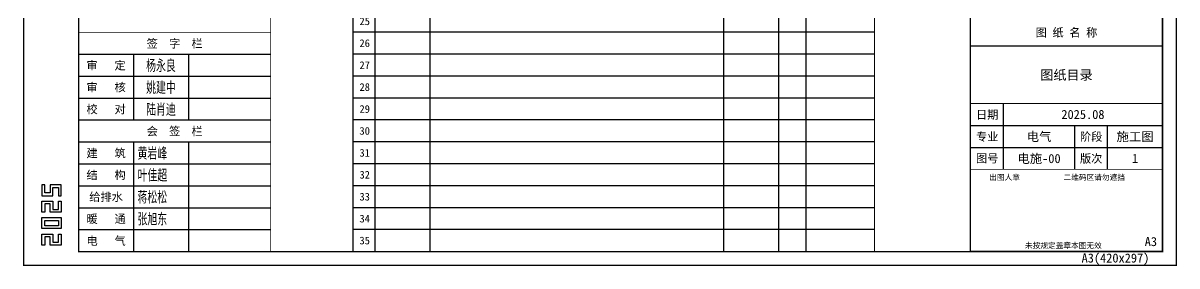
# Model space of a CAD drawing. Extents: x -1396510 to 1250330, y -1892470 to 1623980.
# Drawn here: x -629925 to -587875, y -517155 to -508293 of the extents above; entities that cross this region are included whole.
import ezdxf
from ezdxf.enums import TextEntityAlignment as Align
from ezdxf.xclip import XClip

# ---------------------------------------------------------------- set-up
doc = ezdxf.new("R2010")
doc.units = 0
doc.header["$LTSCALE"] = 1000
doc.header["$MEASUREMENT"] = 0
doc.header["$XCLIPFRAME"] = 0
doc.layers.get('Defpoints').update_dxf_attribs({"color": 210})
doc.layers.add('0-cxFrame', color=155, linetype='Continuous')
doc.layers.add('qianming', color=155, linetype='Continuous')
doc.layers.add('0-cxText', color=131, linetype='Continuous', lineweight=25)
doc.styles.add('BZHZ', font='bzxw', dxfattribs={"width": 0.8, "bigfont": 'bzhz'})
doc.styles.add('cx_biaoti', font='')
doc.styles.add('cx_tuming', font='simhei.ttf')
doc.styles.add('cx_tuqian1', font='')
doc.styles.add('图框宋体', font='', dxfattribs={"width": 0.75})
doc.styles.add('黑体', font='simhei.ttf', dxfattribs={"height": 12})
doc.styles.get('cx_biaoti').set_extended_font_data('SimSun')
doc.styles.get('cx_tuqian1').set_extended_font_data('SimSun')
doc.styles.get('图框宋体').set_extended_font_data('SimSun')

# ---------------------------------------------------------------- blocks, each defined once
blk = doc.blocks.new('T-目录35(Dragon)')
for p, q in [((800, 28700), (800, 0)), ((2800, 28700), (2800, 0)), ((13500, 28700), (13500, 0)), ((15500, 28700), (15500, 0)), ((16500, 28700), (16500, 0)), ((19000, 28000), (0, 28000)), ((19000, 27200), (0, 27200)), ((19000, 26400), (0, 26400)), ((19000, 25600), (0, 25600)), ((19000, 24800), (0, 24800)), ((19000, 24000), (0, 24000)), ((19000, 23200), (0, 23200)), ((19000, 22400), (0, 22400)), ((19000, 21600), (0, 21600)), ((19000, 20800), (0, 20800)), ((19000, 20000), (0, 20000)), ((19000, 19200), (0, 19200)), ((19000, 18400), (0, 18400)), ((19000, 17600), (0, 17600)), ((19000, 16800), (0, 16800)), ((19000, 16000), (0, 16000)), ((19000, 15200), (0, 15200)), ((19000, 14400), (0, 14400)), ((19000, 13600), (0, 13600)), ((19000, 12800), (0, 12800)), ((19000, 12000), (0, 12000)), ((19000, 11200), (0, 11200)), ((19000, 10400), (0, 10400)), ((19000, 9600), (0, 9600)), ((19000, 8800), (0, 8800)), ((19000, 8000), (0, 8000)), ((19000, 7200), (0, 7200)), ((19000, 6400), (0, 6400)), ((19000, 5600), (0, 5600)), ((19000, 4800), (0, 4800)), ((19000, 4000), (0, 4000)), ((19000, 3200), (0, 3200)), ((19000, 2400), (0, 2400)), ((19000, 1600), (0, 1600)), ((19000, 800), (0, 800))]:
    blk.add_line(p, q)
at = {"const_width": 40}
blk.add_lwpolyline([(0, 28700), (19000, 28700), (19000, 0), (0, 0)], close=True, dxfattribs=at)
at = {"style": 'cx_biaoti', "width": 0.8}
blk.add_text('序号', height=300, dxfattribs=at).set_placement((425, 28350), align=Align.MIDDLE)
at = {"style": 'cx_biaoti'}
for s, height, p in [('图  号', 300, (1800, 28350)), ('图        名', 300, (8150, 28350)), ('图  幅', 300, (14500, 28350)), ('版次', 300, (16000, 28350)), ('备    注', 300, (17750, 28350)), ('1', 280, (425, 27600)), ('2', 280, (425, 26800)), ('3', 280, (425, 26000)), ('4', 280, (425, 25200)), ('5', 280, (425, 24400)), ('6', 280, (425, 23600)), ('7', 280, (425, 22800)), ('8', 280, (425, 22000)), ('9', 280, (425, 21200)), ('10', 280, (425, 20400)), ('11', 280, (425, 19600)), ('12', 280, (425, 18800)), ('13', 280, (425, 18000)), ('14', 280, (425, 17200)), ('15', 280, (425, 16400)), ('16', 280, (425, 15600)), ('17', 280, (425, 14800)), ('18', 280, (425, 14000)), ('19', 280, (425, 13200)), ('20', 280, (425, 12400)), ('21', 280, (425, 11600)), ('22', 280, (425, 10800)), ('23', 280, (425, 10000)), ('24', 280, (425, 9200)), ('25', 280, (425, 8400)), ('26', 280, (425, 7600)), ('27', 280, (425, 6800)), ('28', 280, (425, 6000)), ('29', 280, (425, 5200)), ('30', 280, (425, 4400)), ('31', 280, (425, 3600)), ('32', 280, (425, 2800)), ('33', 280, (425, 2000)), ('34', 280, (425, 1200)), ('35', 280, (425, 400))]:
    blk.add_text(s, height=height, dxfattribs=at).set_placement(p, align=Align.MIDDLE)
blk = doc.blocks.new('zjcx_lan_tuming(Dragon)')
for p, q in [((-7000, 8400), (0, 8400)), ((-5800, 3000), (-5800, 5400)), ((-7000, 4600), (0, 4600)), ((-3200, 3000), (-3200, 4600)), ((-2000, 3000), (-2000, 4600)), ((-7000, 3800), (0, 3800))]:
    blk.add_line(p, q)
at = {"const_width": 30}
for points in [[(-7000, 9400), (0, 9400)], [(-7000, 5400), (0, 5400)], [(-7000, 3000), (0, 3000)], [(-7000, 0), (0, 0)]]:
    blk.add_lwpolyline(points, dxfattribs=at)
blk.add_lwpolyline([(-7000, 9400), (0, 9400), (0, 0), (-7000, 0)], close=True)
at = {"style": 'cx_biaoti'}
for s, p in [('图 纸 名 称', (-3500, 8900)), ('日期', (-6388, 5000)), ('专业', (-6388, 4200)), ('阶段', (-2600, 4200)), ('图号', (-6388, 3400)), ('版次', (-2600, 3400))]:
    blk.add_text(s, height=300, dxfattribs=at).set_placement(p, align=Align.MIDDLE)
for s, p in [('出图人章', (-6316, 2607)), ('二维码区请勿遮挡', (-3609, 2607)), ('未按规定盖章本图无效', (-5013, 120))]:
    blk.add_text(s, height=200, dxfattribs=at).set_placement(p)
blk = doc.blocks.new('T-图签(Dragon)')
blk.add_blockref('zjcx_lan_tuming(Dragon)', (0, 0))
at = {"color": 3, "style": 'cx_biaoti'}
for s, p in [('2025.08', (-2900, 5000)), ('电气', (-4500, 4200)), ('施工图', (-1000, 4200))]:
    blk.add_text(s, height=330, dxfattribs=at).set_placement(p, align=Align.MIDDLE)
blk = doc.blocks.new('zjcx_T3(Dragon)')
at = {"layer": '0-cxFrame'}
blk.add_line((-7000, 7500), (0, 7500), dxfattribs=at)
at = {"layer": '0-cxFrame', "const_width": 50}
blk.add_lwpolyline([(-7000, 0), (0, 0), (0, 28700), (-7000, 28700)], close=True, dxfattribs=at)
at = {"layer": '0-cxFrame'}
ref = blk.add_blockref('T-图签(Dragon)', (0, 0), dxfattribs=at)
XClip(ref).set_block_clipping_path([(-7000, 0), (0, 7500.169101215)])
at = {"layer": '0-cxFrame', "style": 'cx_biaoti'}
blk.add_text('图 纸 名 称', height=300, dxfattribs=at).set_placement((-3500, 8000), align=Align.MIDDLE)
blk = doc.blocks.new('zjcx_lan_xinxi(Dragon)')
for p, q in [((7000, -3200), (0, -3200)), ((7000, -6700), (0, -6700)), ((7000, -10200), (0, -10200)), ((7000, -13700), (0, -13700)), ((7000, -17200), (0, -17200))]:
    blk.add_line(p, q)
at = {"const_width": 25}
blk.add_lwpolyline([(0, -20700), (7000, -20700), (7000, 0), (0, 0)], close=True, dxfattribs=at)
for points in [[(2500, -3200), (2500, 0)], [(4500, -3200), (4500, 0)], [(0, -800), (7000, -800)], [(0, -1600), (7000, -1600)], [(0, -2400), (7000, -2400)]]:
    blk.add_lwpolyline(points)
for points in [[(7000, -3200), (7000, 0)], [(0, -3200), (7000, -3200)], [(0, -20700), (7000, -20700), (7000, -3200)], [(0, -20700), (7000, -20700)]]:
    blk.add_lwpolyline(points, dxfattribs=at)
at = {"style": '图框宋体'}
for s, p in [('实   名', (3500, -400)), ('签   名', (5750, -400)), ('项目负责人', (1204, -1200)), ('专业负责人', (1250, -2000)), ('设  计  人', (1250, -2800))]:
    blk.add_text(s, height=300, dxfattribs=at).set_placement(p, align=Align.MIDDLE)
for s, p in [('注册（执业）章', (318, -3771)), ('预留章', (318, -7271)), ('出图章(未盖出图专用章本图无效)', (318, -10771)), ('审图章', (318, -14271)), ('竣工章', (318, -17771))]:
    blk.add_text(s, height=300, dxfattribs=at).set_placement(p)
blk = doc.blocks.new('T-信息(Dragon)')
at = {"layer": '0-cxFrame'}
blk.add_blockref('zjcx_lan_xinxi(Dragon)', (0, 0), dxfattribs=at)
at = {"layer": 'qianming', "color": 3, "style": 'cx_biaoti'}
for s, p in [('宋月飞', (3497, -1185)), ('钟有明', (3497, -1985)), ('叶智勇', (3497, -2785))]:
    blk.add_text(s, height=350, dxfattribs=at).set_placement(p, align=Align.MIDDLE_CENTER)
blk = doc.blocks.new('zjcx_lan_huiqian(Dragon)')
for p, q in [((-7000, -800), (0, -800)), ((-5000, -800), (-5000, -4800)), ((-3000, -800), (-3000, -4800)), ((-7000, -1600), (0, -1600)), ((-7000, -2400), (0, -2400)), ((-7000, -3200), (0, -3200)), ((-7000, -4000), (0, -4000))]:
    blk.add_line(p, q)
at = {"const_width": 30}
blk.add_lwpolyline([(-7000, 0), (0, 0)], dxfattribs=at)
blk.add_lwpolyline([(-7000, 0), (0, 0), (0, -4800), (-7000, -4800)], close=True, dxfattribs=at)
at = {"style": 'cx_biaoti'}
for s, p in [('会  签  栏', (-3500, -400)), ('建   筑', (-6000, -1200)), ('结   构', (-6000, -2000)), ('给排水', (-6000, -2800)), ('暖   通', (-6000, -3600)), ('电   气', (-6000, -4400))]:
    blk.add_text(s, height=300, dxfattribs=at).set_placement(p, align=Align.MIDDLE)
blk = doc.blocks.new('T-汇签(Dragon)')
at = {"layer": '0-cxFrame'}
blk.add_blockref('zjcx_lan_huiqian(Dragon)', (0, 0), dxfattribs=at)
at = {"layer": 'qianming', "style": 'BZHZ', "width": 0.8}
for s, p in [('黄岩峰', (-4314, -1200)), ('叶佳超', (-4314, -2000)), ('蒋松松', (-4314, -2800)), ('张旭东', (-4314, -3600))]:
    blk.add_text(s, height=450, dxfattribs=at).set_placement(p, align=Align.MIDDLE)
blk = doc.blocks.new('zjcx_lan_qianzi(Dragon)')
for p, q in [((-7000, 4800), (0, 4800)), ((-5000, 4800), (-5000, 0)), ((-3000, 4800), (-3000, 0)), ((-7000, 4000), (0, 4000)), ((-7000, 3200), (0, 3200)), ((-7000, 2400), (0, 2400)), ((-7000, 1600), (0, 1600)), ((-7000, 800), (0, 800))]:
    blk.add_line(p, q)
at = {"const_width": 30}
blk.add_lwpolyline([(-7000, 5600), (0, 5600)], dxfattribs=at)
blk.add_lwpolyline([(-7000, 5600), (0, 5600), (0, 0), (-7000, 0)], close=True, dxfattribs=at)
at = {"style": 'cx_biaoti'}
for s, p in [('签  字  栏', (-3500, 5200)), ('审   定', (-6000, 4400)), ('审   核', (-6000, 3600)), ('校   对', (-6000, 2800)), ('设   计', (-6000, 400))]:
    blk.add_text(s, height=300, dxfattribs=at).set_placement(p, align=Align.MIDDLE)
at = {"style": 'cx_biaoti', "width": 0.85}
for s, p in [('项目负责人', (-6000, 2000)), ('专业负责人', (-6000, 1200))]:
    blk.add_text(s, height=300, dxfattribs=at).set_placement(p, align=Align.MIDDLE)
blk = doc.blocks.new('T-签字(Dragon)')
at = {"layer": '0-cxFrame'}
blk.add_blockref('zjcx_lan_qianzi(Dragon)', (0, 0), dxfattribs=at)
at = {"layer": 'qianming', "style": 'BZHZ', "width": 0.8}
for s, p in [('杨永良', (-4000, 4400)), ('姚建中', (-4000, 3600)), ('陆肖迪', (-4000, 2800)), ('宋月飞', (-4000, 2000)), ('钟有明', (-4000, 1200)), ('叶智勇', (-4000, 400))]:
    blk.add_text(s, height=450, dxfattribs=at).set_placement(p, align=Align.MIDDLE)
blk = doc.blocks.new('zjcx_T3-qianmin(Dragon)')
at = {"layer": '0-cxFrame', "const_width": 30}
blk.add_lwpolyline([(0, 8000), (7000, 8000), (7000, 0), (0, 0)], close=True, dxfattribs=at)
at = {"layer": '0-cxFrame'}
ref = blk.add_blockref('T-签字(Dragon)', (7000, 2400), dxfattribs=at)
XClip(ref).set_block_clipping_path([(-6999.9999999997, 2399.9999999999), (0, 5599.9999999999)])
blk.add_blockref('T-汇签(Dragon)', (7000, 4800), dxfattribs=at)
blk = doc.blocks.new('TK22.A3 L(Dragon)')
at = {"layer": '0-cxFrame', "color": 7, "const_width": 0.5}
blk.add_lwpolyline([(0, 0), (-420, 0), (-420, 297), (0, 297)], close=True, dxfattribs=at)
at = {"layer": '0-cxFrame', "const_width": 0.5}
for points in [[(-75, 5), (-400, 5), (-400, 292), (-75, 292)], [(-5, 5), (-75, 5), (-75, 292), (-5, 292)]]:
    blk.add_lwpolyline(points, close=True, dxfattribs=at)
at = {"layer": 'Defpoints', "color": 2}
for points in [[(-412.37, 29.37), (-413.37, 29.37), (-413.37, 25.37), (-409.37, 25.37), (-409.37, 28.37), (-407.37, 28.37), (-407.37, 25.37), (-406.37, 25.37), (-406.37, 29.37), (-410.37, 29.37), (-410.37, 26.37), (-412.37, 26.37), (-412.37, 29.37)], [(-412.37, 19.37), (-413.37, 19.37), (-413.37, 23.37), (-409.37, 23.37), (-409.37, 20.37), (-407.37, 20.37), (-407.37, 23.37), (-406.37, 23.37), (-406.37, 19.37), (-410.37, 19.37), (-410.37, 22.37), (-412.37, 22.37), (-412.37, 19.37)], [(-412.37, 7.37), (-413.37, 7.37), (-413.37, 11.37), (-409.37, 11.37), (-409.37, 8.37), (-407.37, 8.37), (-407.37, 11.37), (-406.37, 11.37), (-406.37, 7.37), (-410.37, 7.37), (-410.37, 10.37), (-412.37, 10.37), (-412.37, 7.37)]]:
    blk.add_lwpolyline(points, dxfattribs=at)
for points in [[(-413.37, 13.37), (-413.37, 17.37), (-406.37, 17.37), (-406.37, 13.37)], [(-412.37, 14.37), (-412.37, 16.37), (-407.37, 16.37), (-407.37, 14.37)]]:
    blk.add_lwpolyline(points, close=True, dxfattribs=at)
at = {"layer": '0-cxFrame', "xscale": 0.01, "yscale": 0.01, "zscale": 0.01}
for name, p in [('T-信息(Dragon)', (-400, 292)), ('zjcx_T3(Dragon)', (-5, 5)), ('zjcx_T3-qianmin(Dragon)', (-400, 5))]:
    blk.add_blockref(name, p, dxfattribs=at)
at = {"style": '黑体', "flags": 4}
blk.add_attdef('图幅', text='', height=3.3, dxfattribs=at).set_placement((-30, 1), align=Align.RIGHT)
at = {"layer": '0-cxFrame', "style": '黑体'}
blk.add_text('(420x297)', height=3.3, dxfattribs=at).set_placement((-30, 1))
at = {"layer": '0-cxText', "flags": 4}
for tag, height, style, p in [('建设单位', 3.5, 'cx_tuming', (-40, 170)), ('项目名称', 3.5, 'cx_tuming', (-40, 140)), ('子项名称', 3.5, 'cx_tuming', (-40, 110)), ('工程编号', 3.3, 'cx_tuqian1', (-30, 95)), ('图名1', 3.5, 'cx_tuming', (-40, 75.5)), ('图名2', 3.5, 'cx_tuming', (-40, 69.5)), ('图名3', 3.5, 'cx_tuming', (-40, 63.5)), ('出图日期', 3.3, 'cx_tuqian1', (-34, 55)), ('专业', 3.3, 'cx_tuqian1', (-50, 47)), ('图号', 3.3, 'cx_tuqian1', (-50, 39)), ('版次', 3.3, 'cx_tuqian1', (-15, 39))]:
    blk.add_attdef(tag, text='', height=height, dxfattribs=dict(at, style=style)).set_placement(p, align=Align.MIDDLE)
at = {"layer": 'Defpoints', "color": 6, "flags": 4}
for tag, height, style, p in [('dwfname', 4, 'cx_tuqian1', (-77, 7)), ('tufu', 3.3, '黑体', (-7, 7))]:
    blk.add_attdef(tag, text='', height=height, dxfattribs=dict(at, style=style)).set_placement(p, align=Align.RIGHT)

msp = doc.modelspace()

# ---------------------------------------------------------------- block references
at = {"layer": '0-cxFrame'}
ref = msp.add_blockref('TK22.A3 L(Dragon)', (-587900, -517130), dxfattribs=dict(at, xscale=100, yscale=100, zscale=100))
ref.add_attrib('图名2', '图纸目录', dxfattribs={"layer": '0-cxText', "height": 350, "style": 'cx_tuming'}).set_placement((-591900, -510180), align=Align.MIDDLE)
ref.add_attrib('图号', '电施-00', dxfattribs={"layer": '0-cxText', "height": 330, "style": 'cx_tuqian1'}).set_placement((-592900, -513230), align=Align.MIDDLE)
ref.add_attrib('版次', '1', dxfattribs={"layer": '0-cxText', "height": 330, "style": 'cx_tuqian1'}).set_placement((-589400, -513230), align=Align.MIDDLE)
ref.add_attrib('图幅', 'A3', dxfattribs={"layer": '0', "height": 330, "style": '黑体'}).set_placement((-590900, -517030), align=Align.RIGHT)
ref.add_attrib('tufu', 'A3', dxfattribs={"layer": 'Defpoints', "color": 6, "height": 330, "style": '黑体'}).set_placement((-588600, -516430), align=Align.RIGHT)
msp.add_blockref('T-目录35(Dragon)', (-617900, -516630), dxfattribs=at)

doc.saveas('drawing.dxf')
